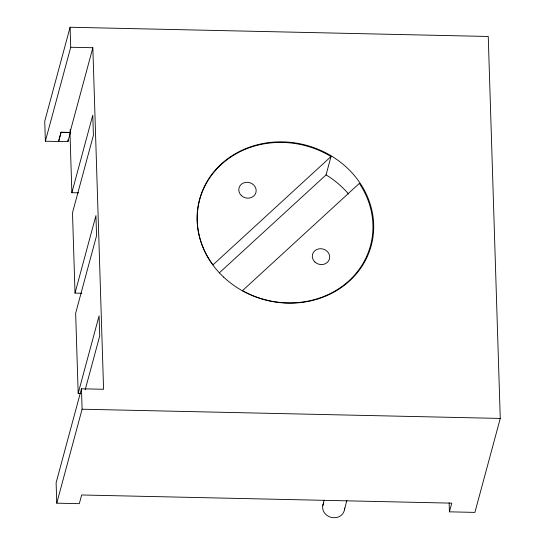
<?xml version="1.0" encoding="UTF-8"?>
<svg xmlns="http://www.w3.org/2000/svg" width="545" height="545" viewBox="0 0 545 545"><rect width="100%" height="100%" fill="white"/><g stroke="black" fill="none" stroke-linecap="round" stroke-linejoin="round"><path stroke-width="0.82" d="M322.742 505.774L324.139 500.235M344.454 509.861L346.852 500.358M449.135 502.776L449.414 511.83L474.906 512.395L500.262 418.424L488.245 36.474L70.094 27.25L44.738 121.215L45.364 141.223L58.587 141.509L61.067 132.224L70.421 132.428M45.364 141.223L70.721 47.258L70.094 27.25M58.587 141.509L61.067 132.224M78.616 192.828L71.865 192.678L69.971 132.517L92.841 47.742L70.721 47.258M58.581 141.421L67.927 141.625L70.271 132.939L70.162 129.621M71.865 192.678L92.773 115.186L93.406 135.31L72.492 212.802L75.019 293.101L81.777 293.244M75.019 293.101L95.927 215.609L96.56 235.733L75.653 313.225L78.173 393.327L80.708 393.381M78.173 393.327L99.081 315.841L99.715 335.965L85.19 389.798M92.841 47.742L103.584 389.273L81.464 388.783L56.115 482.747L56.755 503.171L79.311 503.669L81.655 494.983L451.757 503.144L449.414 511.83M56.755 503.171L82.104 409.206L81.464 388.783M219.254 272.922L326.06 174.897L331.006 156.558A88.426 79.611 15.1 0 0 221.222 164.57A88.426 79.611 15.1 0 0 212.952 264.904L331.006 156.558M61.067 132.319L69.971 132.517M82.104 409.206L500.262 418.424M67.873 139.963L67.927 141.625M344.576 508.056A11.05 9.858 14.4 0 1 331.333 517.409A11.05 9.858 14.4 0 1 323.689 503.035M326.06 174.897A88.426 79.611 15.1 0 1 348.589 194.054M359.339 183.399L242.464 290.662A88.426 79.611 15.1 0 0 348.984 280.75A88.426 79.611 15.1 0 0 359.339 183.399M241.401 195.607A8.754 7.882 15.1 0 0 255.905 192.589A8.754 7.882 15.1 0 0 245.127 182.473A8.754 7.882 15.1 0 0 241.401 195.607M314.921 262.022A8.754 7.882 15.1 0 0 329.425 259.011A8.754 7.882 15.1 0 0 318.648 248.888A8.754 7.882 15.1 0 0 314.921 262.022M223.682 277.146A88.889 80.026 15.1 0 0 370.961 246.558A88.889 80.026 15.1 0 0 261.532 143.798A88.889 80.026 15.1 0 0 223.682 277.146"/></g></svg>
